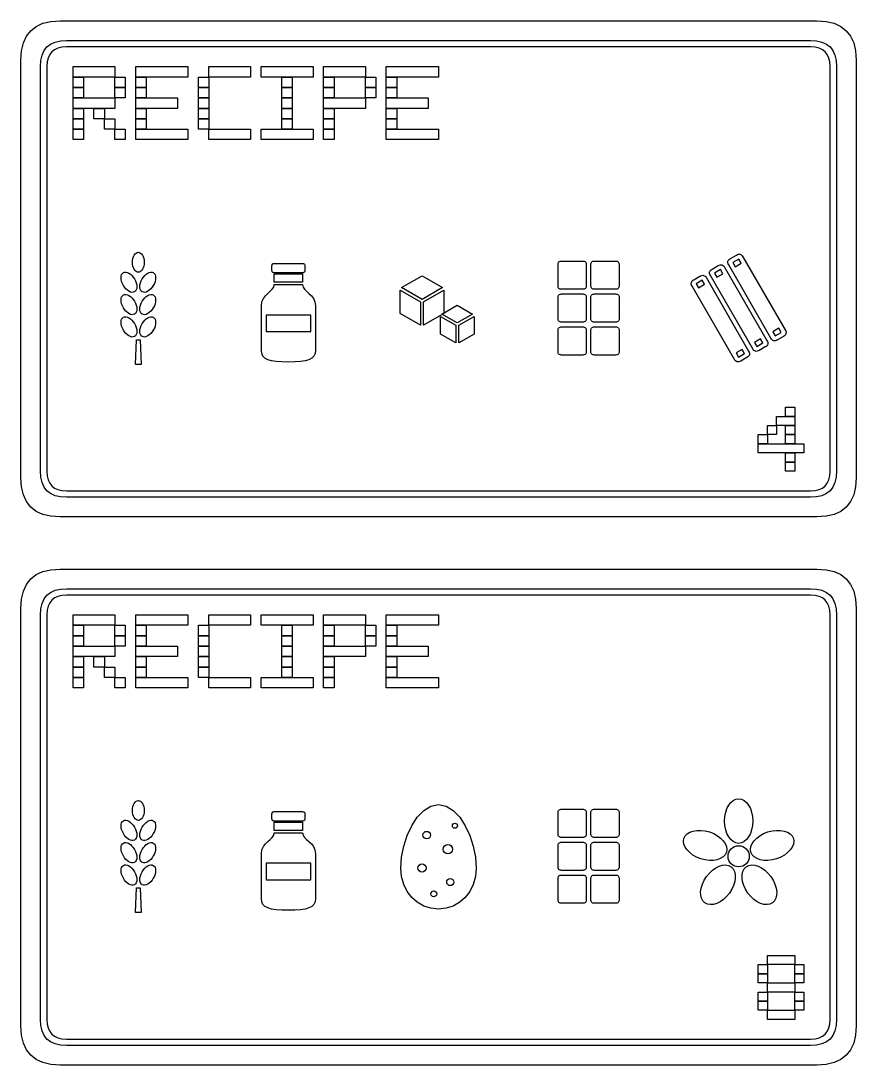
# Model space of a CAD drawing. Extents: x 4 to 296, y 4 to 595.
# Drawn here: x 208 to 272, y 231 to 311 of the extents above; entities that cross this region are included whole.
import ezdxf

# ---------------------------------------------------------------- set-up
doc = ezdxf.new("R2010")
doc.units = 0
doc.layers.add('CUT', color=1, linetype='CONTINUOUS')
doc.layers.add('RASTER', color=7, linetype='CONTINUOUS')

msp = doc.modelspace()

# ---------------------------------------------------------------- linework, layer by layer
at = {"layer": 'CUT'}
for points in [[(208, 308), (208.047, 308.703), (208.188, 309.313), (208.422, 309.828), (208.75, 310.25), (209.172, 310.578), (209.688, 310.813), (210.297, 310.953), (211, 311), (269, 311), (269.703, 310.953), (270.313, 310.813), (270.828, 310.578), (271.25, 310.25), (271.578, 309.828), (271.813, 309.313), (271.953, 308.703), (272, 308), (272, 276), (271.953, 275.297), (271.813, 274.688), (271.578, 274.172), (271.25, 273.75), (270.828, 273.422), (270.313, 273.188), (269.703, 273.047), (269, 273), (211, 273), (210.297, 273.047), (209.688, 273.188), (209.172, 273.422), (208.75, 273.75), (208.422, 274.172), (208.188, 274.688), (208.047, 275.297), (208, 276)], [(208, 266), (208.047, 266.703), (208.188, 267.313), (208.422, 267.828), (208.75, 268.25), (209.172, 268.578), (209.688, 268.813), (210.297, 268.953), (211, 269), (269, 269), (269.703, 268.953), (270.313, 268.813), (270.828, 268.578), (271.25, 268.25), (271.578, 267.828), (271.813, 267.313), (271.953, 266.703), (272, 266), (272, 234), (271.953, 233.297), (271.813, 232.688), (271.578, 232.172), (271.25, 231.75), (270.828, 231.422), (270.313, 231.188), (269.703, 231.047), (269, 231), (211, 231), (210.297, 231.047), (209.688, 231.188), (209.172, 231.422), (208.75, 231.75), (208.422, 232.172), (208.188, 232.688), (208.047, 233.297), (208, 234)]]:
    msp.add_lwpolyline(points, close=True, dxfattribs=at)
at = {"layer": 'RASTER'}
for points in [[(209.5, 307.5), (209.531, 307.969), (209.625, 308.375), (209.781, 308.719), (210, 309), (210.281, 309.219), (210.625, 309.375), (211.031, 309.469), (211.5, 309.5), (268.5, 309.5), (268.969, 309.469), (269.375, 309.375), (269.719, 309.219), (270, 309), (270.219, 308.719), (270.375, 308.375), (270.469, 307.969), (270.5, 307.5), (270.5, 276.5), (270.469, 276.031), (270.375, 275.625), (270.219, 275.281), (270, 275), (269.719, 274.781), (269.375, 274.625), (268.969, 274.531), (268.5, 274.5), (211.5, 274.5), (211.031, 274.531), (210.625, 274.625), (210.281, 274.781), (210, 275), (209.781, 275.281), (209.625, 275.625), (209.531, 276.031), (209.5, 276.5)], [(210, 307.5), (210, 276.5), (210.023, 276.148), (210.094, 275.844), (210.211, 275.586), (210.375, 275.375), (210.586, 275.211), (210.844, 275.094), (211.148, 275.023), (211.5, 275), (268.5, 275), (268.852, 275.023), (269.156, 275.094), (269.414, 275.211), (269.625, 275.375), (269.789, 275.586), (269.906, 275.844), (269.977, 276.148), (270, 276.5), (270, 307.5), (269.977, 307.852), (269.906, 308.156), (269.789, 308.414), (269.625, 308.625), (269.414, 308.789), (269.156, 308.906), (268.852, 308.977), (268.5, 309), (211.5, 309), (211.148, 308.977), (210.844, 308.906), (210.586, 308.789), (210.375, 308.625), (210.211, 308.414), (210.094, 308.156), (210.023, 307.852), (210, 307.5)], [(212, 307.5), (215.2, 307.5), (215.2, 306.7), (212, 306.7)], [(216.8, 307.5), (220.8, 307.5), (220.8, 306.7), (216.8, 306.7)], [(222.4, 307.5), (225.6, 307.5), (225.6, 306.7), (222.4, 306.7)], [(226.4, 307.5), (230.4, 307.5), (230.4, 306.7), (226.4, 306.7)], [(231.2, 307.5), (234.4, 307.5), (234.4, 306.7), (231.2, 306.7)], [(236, 307.5), (240, 307.5), (240, 306.7), (236, 306.7)], [(212, 306.7), (212.8, 306.7), (212.8, 305.9), (212, 305.9)], [(215.2, 306.7), (216, 306.7), (216, 305.9), (215.2, 305.9)], [(216.8, 306.7), (217.6, 306.7), (217.6, 305.9), (216.8, 305.9)], [(221.6, 306.7), (222.4, 306.7), (222.4, 305.9), (221.6, 305.9)], [(228, 306.7), (228.8, 306.7), (228.8, 305.9), (228, 305.9)], [(231.2, 306.7), (232, 306.7), (232, 305.9), (231.2, 305.9)], [(234.4, 306.7), (235.2, 306.7), (235.2, 305.9), (234.4, 305.9)], [(236, 306.7), (236.8, 306.7), (236.8, 305.9), (236, 305.9)], [(212, 305.9), (212.8, 305.9), (212.8, 305.1), (212, 305.1)], [(215.2, 305.9), (216, 305.9), (216, 305.1), (215.2, 305.1)], [(216.8, 305.9), (217.6, 305.9), (217.6, 305.1), (216.8, 305.1)], [(221.6, 305.9), (222.4, 305.9), (222.4, 305.1), (221.6, 305.1)], [(228, 305.9), (228.8, 305.9), (228.8, 305.1), (228, 305.1)], [(231.2, 305.9), (232, 305.9), (232, 305.1), (231.2, 305.1)], [(234.4, 305.9), (235.2, 305.9), (235.2, 305.1), (234.4, 305.1)], [(236, 305.9), (236.8, 305.9), (236.8, 305.1), (236, 305.1)], [(212, 305.1), (215.2, 305.1), (215.2, 304.3), (212, 304.3)], [(216.8, 305.1), (220, 305.1), (220, 304.3), (216.8, 304.3)], [(221.6, 305.1), (222.4, 305.1), (222.4, 304.3), (221.6, 304.3)], [(228, 305.1), (228.8, 305.1), (228.8, 304.3), (228, 304.3)], [(231.2, 305.1), (234.4, 305.1), (234.4, 304.3), (231.2, 304.3)], [(236, 305.1), (239.2, 305.1), (239.2, 304.3), (236, 304.3)], [(212, 304.3), (212.8, 304.3), (212.8, 303.5), (212, 303.5)], [(213.6, 304.3), (214.4, 304.3), (214.4, 303.5), (213.6, 303.5)], [(216.8, 304.3), (217.6, 304.3), (217.6, 303.5), (216.8, 303.5)], [(221.6, 304.3), (222.4, 304.3), (222.4, 303.5), (221.6, 303.5)], [(228, 304.3), (228.8, 304.3), (228.8, 303.5), (228, 303.5)], [(231.2, 304.3), (232, 304.3), (232, 303.5), (231.2, 303.5)], [(236, 304.3), (236.8, 304.3), (236.8, 303.5), (236, 303.5)], [(212, 303.5), (212.8, 303.5), (212.8, 302.7), (212, 302.7)], [(214.4, 303.5), (215.2, 303.5), (215.2, 302.7), (214.4, 302.7)], [(216.8, 303.5), (217.6, 303.5), (217.6, 302.7), (216.8, 302.7)], [(221.6, 303.5), (222.4, 303.5), (222.4, 302.7), (221.6, 302.7)], [(228, 303.5), (228.8, 303.5), (228.8, 302.7), (228, 302.7)], [(231.2, 303.5), (232, 303.5), (232, 302.7), (231.2, 302.7)], [(236, 303.5), (236.8, 303.5), (236.8, 302.7), (236, 302.7)], [(212, 302.7), (212.8, 302.7), (212.8, 301.9), (212, 301.9)], [(215.2, 302.7), (216, 302.7), (216, 301.9), (215.2, 301.9)], [(216.8, 302.7), (220.8, 302.7), (220.8, 301.9), (216.8, 301.9)], [(222.4, 302.7), (225.6, 302.7), (225.6, 301.9), (222.4, 301.9)], [(226.4, 302.7), (230.4, 302.7), (230.4, 301.9), (226.4, 301.9)], [(231.2, 302.7), (232, 302.7), (232, 301.9), (231.2, 301.9)], [(236, 302.7), (240, 302.7), (240, 301.9), (236, 301.9)], [(217.45, 292.51), (217.441, 292.356), (217.415, 292.212), (217.373, 292.082), (217.318, 291.969), (217.252, 291.876), (217.175, 291.805), (217.091, 291.761), (217, 291.745), (216.909, 291.761), (216.825, 291.805), (216.748, 291.876), (216.682, 291.969), (216.627, 292.082), (216.585, 292.212), (216.559, 292.356), (216.55, 292.51), (216.559, 292.664), (216.585, 292.808), (216.627, 292.938), (216.682, 293.051), (216.748, 293.144), (216.825, 293.215), (216.909, 293.259), (217, 293.275), (217.091, 293.259), (217.175, 293.215), (217.252, 293.144), (217.318, 293.051), (217.373, 292.938), (217.415, 292.808), (217.441, 292.664), (217.45, 292.51)], [(262.237, 292.301), (262.2, 292.377), (262.178, 292.449), (262.172, 292.516), (262.18, 292.58), (262.204, 292.639), (262.244, 292.694), (262.299, 292.746), (262.369, 292.793), (262.837, 293.063), (262.913, 293.1), (262.984, 293.122), (263.052, 293.129), (263.116, 293.12), (263.175, 293.096), (263.23, 293.056), (263.281, 293.001), (263.329, 292.931), (266.569, 287.319), (266.606, 287.243), (266.628, 287.171), (266.634, 287.104), (266.626, 287.04), (266.601, 286.981), (266.562, 286.926), (266.507, 286.874), (266.437, 286.827), (265.969, 286.557), (265.893, 286.52), (265.821, 286.498), (265.754, 286.491), (265.69, 286.5), (265.631, 286.524), (265.576, 286.564), (265.524, 286.619), (265.477, 286.689)], [(227.24, 292.24), (227.243, 292.282), (227.251, 292.319), (227.265, 292.35), (227.285, 292.375), (227.31, 292.395), (227.341, 292.409), (227.378, 292.417), (227.42, 292.42), (229.58, 292.42), (229.622, 292.417), (229.659, 292.409), (229.69, 292.395), (229.715, 292.375), (229.735, 292.35), (229.749, 292.319), (229.757, 292.282), (229.76, 292.24), (229.76, 291.88), (229.757, 291.838), (229.749, 291.801), (229.735, 291.77), (229.715, 291.745), (229.69, 291.725), (229.659, 291.711), (229.622, 291.703), (229.58, 291.7), (227.42, 291.7), (227.378, 291.703), (227.341, 291.711), (227.31, 291.725), (227.285, 291.745), (227.265, 291.77), (227.251, 291.801), (227.243, 291.838), (227.24, 291.88)], [(249.16, 292.33), (249.164, 292.393), (249.177, 292.448), (249.198, 292.495), (249.228, 292.533), (249.265, 292.562), (249.312, 292.583), (249.367, 292.596), (249.43, 292.6), (251.05, 292.6), (251.113, 292.596), (251.168, 292.583), (251.215, 292.562), (251.253, 292.533), (251.282, 292.495), (251.303, 292.448), (251.316, 292.393), (251.32, 292.33), (251.32, 290.71), (251.316, 290.647), (251.303, 290.592), (251.282, 290.545), (251.252, 290.507), (251.215, 290.478), (251.168, 290.457), (251.113, 290.444), (251.05, 290.44), (249.43, 290.44), (249.367, 290.444), (249.312, 290.457), (249.265, 290.478), (249.228, 290.508), (249.198, 290.545), (249.177, 290.592), (249.164, 290.647), (249.16, 290.71)], [(251.68, 292.33), (251.684, 292.393), (251.697, 292.448), (251.718, 292.495), (251.748, 292.533), (251.785, 292.562), (251.832, 292.583), (251.887, 292.596), (251.95, 292.6), (253.57, 292.6), (253.633, 292.596), (253.688, 292.583), (253.735, 292.562), (253.772, 292.533), (253.802, 292.495), (253.823, 292.448), (253.836, 292.393), (253.84, 292.33), (253.84, 290.71), (253.836, 290.647), (253.823, 290.592), (253.802, 290.545), (253.773, 290.507), (253.735, 290.478), (253.688, 290.457), (253.633, 290.444), (253.57, 290.44), (251.95, 290.44), (251.887, 290.444), (251.832, 290.457), (251.785, 290.478), (251.748, 290.508), (251.718, 290.545), (251.697, 290.592), (251.684, 290.647), (251.68, 290.71)], [(260.834, 291.491), (260.797, 291.567), (260.775, 291.639), (260.769, 291.706), (260.777, 291.77), (260.802, 291.829), (260.841, 291.884), (260.896, 291.936), (260.966, 291.983), (261.434, 292.253), (261.51, 292.29), (261.581, 292.312), (261.649, 292.319), (261.713, 292.31), (261.772, 292.286), (261.827, 292.246), (261.879, 292.191), (261.926, 292.121), (265.166, 286.509), (265.203, 286.433), (265.225, 286.361), (265.231, 286.294), (265.223, 286.23), (265.198, 286.171), (265.159, 286.116), (265.104, 286.064), (265.034, 286.017), (264.566, 285.747), (264.49, 285.71), (264.419, 285.688), (264.351, 285.681), (264.287, 285.69), (264.228, 285.714), (264.173, 285.754), (264.121, 285.809), (264.074, 285.879)], [(262.549, 292.481), (262.729, 292.169), (263.197, 292.439), (263.017, 292.751), (262.549, 292.481)], [(216.709, 291.228), (216.786, 291.073), (216.841, 290.92), (216.874, 290.771), (216.885, 290.631), (216.874, 290.504), (216.841, 290.394), (216.785, 290.304), (216.708, 290.24), (216.612, 290.205), (216.507, 290.201), (216.395, 290.228), (216.279, 290.281), (216.164, 290.361), (216.051, 290.464), (215.946, 290.588), (215.851, 290.733), (215.774, 290.887), (215.719, 291.04), (215.686, 291.189), (215.675, 291.329), (215.686, 291.456), (215.719, 291.566), (215.775, 291.656), (215.853, 291.72), (215.948, 291.755), (216.053, 291.759), (216.165, 291.732), (216.281, 291.679), (216.396, 291.599), (216.509, 291.496), (216.614, 291.372), (216.709, 291.228)], [(218.149, 290.733), (218.054, 290.588), (217.949, 290.464), (217.836, 290.361), (217.721, 290.281), (217.605, 290.228), (217.493, 290.201), (217.388, 290.205), (217.293, 290.24), (217.215, 290.304), (217.159, 290.394), (217.126, 290.504), (217.115, 290.631), (217.126, 290.771), (217.159, 290.92), (217.214, 291.073), (217.291, 291.228), (217.386, 291.372), (217.491, 291.496), (217.604, 291.599), (217.719, 291.679), (217.835, 291.732), (217.947, 291.759), (218.052, 291.755), (218.148, 291.72), (218.225, 291.656), (218.281, 291.566), (218.314, 291.456), (218.325, 291.329), (218.314, 291.189), (218.281, 291.04), (218.226, 290.887), (218.149, 290.733)], [(227.42, 291.61), (229.58, 291.61), (229.58, 290.98), (227.42, 290.98)], [(238.74, 291.466), (240.306, 290.566), (238.74, 289.666), (237.174, 290.566)], [(259.431, 290.681), (259.394, 290.757), (259.372, 290.829), (259.366, 290.896), (259.374, 290.96), (259.399, 291.019), (259.438, 291.074), (259.493, 291.126), (259.563, 291.173), (260.031, 291.443), (260.107, 291.48), (260.179, 291.502), (260.246, 291.509), (260.31, 291.5), (260.369, 291.476), (260.424, 291.436), (260.476, 291.381), (260.523, 291.311), (263.763, 285.699), (263.8, 285.623), (263.822, 285.551), (263.828, 285.484), (263.82, 285.42), (263.796, 285.361), (263.756, 285.306), (263.701, 285.254), (263.631, 285.207), (263.163, 284.937), (263.087, 284.9), (263.016, 284.878), (262.948, 284.871), (262.884, 284.88), (262.825, 284.904), (262.77, 284.944), (262.719, 284.999), (262.671, 285.069)], [(261.146, 291.671), (261.326, 291.359), (261.794, 291.629), (261.614, 291.941), (261.146, 291.671)], [(227.42, 290.8), (229.58, 290.8), (229.623, 290.612), (229.735, 290.446), (229.893, 290.287), (230.075, 290.125), (230.257, 289.946), (230.415, 289.737), (230.527, 289.486), (230.57, 289.18), (230.57, 285.76), (230.54, 285.515), (230.449, 285.316), (230.295, 285.159), (230.075, 285.04), (229.788, 284.955), (229.431, 284.899), (229.002, 284.869), (228.5, 284.86), (227.998, 284.869), (227.569, 284.899), (227.212, 284.955), (226.925, 285.04), (226.705, 285.159), (226.551, 285.316), (226.46, 285.515), (226.43, 285.76), (226.43, 289.18), (226.473, 289.486), (226.585, 289.737), (226.743, 289.946), (226.925, 290.125), (227.107, 290.287), (227.265, 290.446), (227.377, 290.612), (227.42, 290.8)], [(259.743, 290.861), (259.923, 290.549), (260.391, 290.819), (260.211, 291.131), (259.743, 290.861)], [(216.709, 289.518), (216.786, 289.363), (216.841, 289.21), (216.874, 289.061), (216.885, 288.921), (216.874, 288.794), (216.841, 288.684), (216.785, 288.594), (216.708, 288.53), (216.612, 288.495), (216.507, 288.491), (216.395, 288.518), (216.279, 288.571), (216.164, 288.651), (216.051, 288.754), (215.946, 288.878), (215.851, 289.023), (215.774, 289.177), (215.719, 289.33), (215.686, 289.479), (215.675, 289.619), (215.686, 289.746), (215.719, 289.856), (215.775, 289.946), (215.853, 290.01), (215.948, 290.045), (216.053, 290.049), (216.165, 290.022), (216.281, 289.969), (216.396, 289.889), (216.509, 289.786), (216.614, 289.662), (216.709, 289.518)], [(218.149, 289.023), (218.054, 288.878), (217.949, 288.754), (217.836, 288.651), (217.721, 288.571), (217.605, 288.518), (217.493, 288.491), (217.388, 288.495), (217.293, 288.53), (217.215, 288.594), (217.159, 288.684), (217.126, 288.794), (217.115, 288.921), (217.126, 289.061), (217.159, 289.21), (217.214, 289.363), (217.291, 289.518), (217.386, 289.662), (217.491, 289.786), (217.604, 289.889), (217.719, 289.969), (217.835, 290.022), (217.947, 290.049), (218.052, 290.045), (218.148, 290.01), (218.225, 289.946), (218.281, 289.856), (218.314, 289.746), (218.325, 289.619), (218.314, 289.479), (218.281, 289.33), (218.226, 289.177), (218.149, 289.023)], [(237.064, 290.377), (238.63, 289.477), (238.63, 287.677), (237.064, 288.577)], [(238.85, 289.477), (240.416, 290.377), (240.416, 288.577), (238.85, 287.677)], [(249.16, 289.81), (249.164, 289.873), (249.177, 289.928), (249.198, 289.975), (249.228, 290.013), (249.265, 290.042), (249.312, 290.063), (249.367, 290.076), (249.43, 290.08), (251.05, 290.08), (251.113, 290.076), (251.168, 290.063), (251.215, 290.042), (251.253, 290.013), (251.282, 289.975), (251.303, 289.928), (251.316, 289.873), (251.32, 289.81), (251.32, 288.19), (251.316, 288.127), (251.303, 288.072), (251.282, 288.025), (251.252, 287.988), (251.215, 287.958), (251.168, 287.937), (251.113, 287.924), (251.05, 287.92), (249.43, 287.92), (249.367, 287.924), (249.312, 287.937), (249.265, 287.958), (249.228, 287.987), (249.198, 288.025), (249.177, 288.072), (249.164, 288.127), (249.16, 288.19)], [(251.68, 289.81), (251.684, 289.873), (251.697, 289.928), (251.718, 289.975), (251.748, 290.013), (251.785, 290.042), (251.832, 290.063), (251.887, 290.076), (251.95, 290.08), (253.57, 290.08), (253.633, 290.076), (253.688, 290.063), (253.735, 290.042), (253.772, 290.013), (253.802, 289.975), (253.823, 289.928), (253.836, 289.873), (253.84, 289.81), (253.84, 288.19), (253.836, 288.127), (253.823, 288.072), (253.802, 288.025), (253.773, 287.988), (253.735, 287.958), (253.688, 287.937), (253.633, 287.924), (253.57, 287.92), (251.95, 287.92), (251.887, 287.924), (251.832, 287.937), (251.785, 287.958), (251.748, 287.987), (251.718, 288.025), (251.697, 288.072), (251.684, 288.127), (251.68, 288.19)], [(241.44, 289.216), (242.615, 288.541), (241.44, 287.866), (240.266, 288.541)], [(216.709, 287.808), (216.786, 287.653), (216.841, 287.5), (216.874, 287.351), (216.885, 287.211), (216.874, 287.084), (216.841, 286.974), (216.785, 286.884), (216.708, 286.82), (216.612, 286.785), (216.507, 286.781), (216.395, 286.808), (216.279, 286.861), (216.164, 286.941), (216.051, 287.044), (215.946, 287.168), (215.851, 287.313), (215.774, 287.467), (215.719, 287.62), (215.686, 287.769), (215.675, 287.909), (215.686, 288.036), (215.719, 288.146), (215.775, 288.236), (215.853, 288.3), (215.948, 288.335), (216.053, 288.339), (216.165, 288.312), (216.281, 288.259), (216.396, 288.179), (216.509, 288.076), (216.614, 287.952), (216.709, 287.808)], [(218.149, 287.313), (218.054, 287.168), (217.949, 287.044), (217.836, 286.941), (217.721, 286.861), (217.605, 286.808), (217.493, 286.781), (217.388, 286.785), (217.293, 286.82), (217.215, 286.884), (217.159, 286.974), (217.126, 287.084), (217.115, 287.211), (217.126, 287.351), (217.159, 287.5), (217.214, 287.653), (217.291, 287.808), (217.386, 287.952), (217.491, 288.076), (217.604, 288.179), (217.719, 288.259), (217.835, 288.312), (217.947, 288.339), (218.052, 288.335), (218.148, 288.3), (218.225, 288.236), (218.281, 288.146), (218.314, 288.036), (218.325, 287.909), (218.314, 287.769), (218.281, 287.62), (218.226, 287.467), (218.149, 287.313)], [(226.79, 288.46), (226.79, 287.2), (230.21, 287.2), (230.21, 288.46), (226.79, 288.46)], [(240.156, 288.352), (241.33, 287.677), (241.33, 286.327), (240.156, 287.002)], [(241.55, 287.677), (242.724, 288.352), (242.724, 287.002), (241.55, 286.327)], [(249.16, 287.29), (249.164, 287.353), (249.177, 287.408), (249.198, 287.455), (249.228, 287.493), (249.265, 287.522), (249.312, 287.543), (249.367, 287.556), (249.43, 287.56), (251.05, 287.56), (251.113, 287.556), (251.168, 287.543), (251.215, 287.522), (251.253, 287.493), (251.282, 287.455), (251.303, 287.408), (251.316, 287.353), (251.32, 287.29), (251.32, 285.67), (251.316, 285.607), (251.303, 285.552), (251.282, 285.505), (251.252, 285.468), (251.215, 285.438), (251.168, 285.417), (251.113, 285.404), (251.05, 285.4), (249.43, 285.4), (249.367, 285.404), (249.312, 285.417), (249.265, 285.438), (249.228, 285.468), (249.198, 285.505), (249.177, 285.552), (249.164, 285.607), (249.16, 285.67)], [(251.68, 287.29), (251.684, 287.353), (251.697, 287.408), (251.718, 287.455), (251.748, 287.493), (251.785, 287.522), (251.832, 287.543), (251.887, 287.556), (251.95, 287.56), (253.57, 287.56), (253.633, 287.556), (253.688, 287.543), (253.735, 287.522), (253.772, 287.493), (253.802, 287.455), (253.823, 287.408), (253.836, 287.353), (253.84, 287.29), (253.84, 285.67), (253.836, 285.607), (253.823, 285.552), (253.802, 285.505), (253.773, 285.468), (253.735, 285.438), (253.688, 285.417), (253.633, 285.404), (253.57, 285.4), (251.95, 285.4), (251.887, 285.404), (251.832, 285.417), (251.785, 285.438), (251.748, 285.468), (251.718, 285.505), (251.697, 285.552), (251.684, 285.607), (251.68, 285.67)], [(265.609, 287.181), (265.789, 286.869), (266.257, 287.139), (266.077, 287.451), (265.609, 287.181)], [(216.865, 286.57), (217.135, 286.57), (217.225, 284.68), (216.775, 284.68)], [(264.206, 286.371), (264.386, 286.059), (264.854, 286.329), (264.674, 286.641), (264.206, 286.371)], [(262.803, 285.561), (262.983, 285.249), (263.451, 285.519), (263.271, 285.831), (262.803, 285.561)], [(266.6, 281.4), (267.3, 281.4), (267.3, 280.7), (266.6, 280.7)], [(265.2, 280), (265.9, 280), (265.9, 279.3), (265.2, 279.3)], [(265.9, 280.7), (267.3, 280.7), (267.3, 280), (265.9, 280)], [(266.6, 280), (267.3, 280), (267.3, 279.3), (266.6, 279.3)], [(264.5, 279.3), (265.2, 279.3), (265.2, 278.6), (264.5, 278.6)], [(266.6, 279.3), (267.3, 279.3), (267.3, 278.6), (266.6, 278.6)], [(264.5, 278.6), (268, 278.6), (268, 277.9), (264.5, 277.9)], [(266.6, 277.9), (267.3, 277.9), (267.3, 277.2), (266.6, 277.2)], [(266.6, 277.2), (267.3, 277.2), (267.3, 276.5), (266.6, 276.5)], [(209.5, 265.5), (209.531, 265.969), (209.625, 266.375), (209.781, 266.719), (210, 267), (210.281, 267.219), (210.625, 267.375), (211.031, 267.469), (211.5, 267.5), (268.5, 267.5), (268.969, 267.469), (269.375, 267.375), (269.719, 267.219), (270, 267), (270.219, 266.719), (270.375, 266.375), (270.469, 265.969), (270.5, 265.5), (270.5, 234.5), (270.469, 234.031), (270.375, 233.625), (270.219, 233.281), (270, 233), (269.719, 232.781), (269.375, 232.625), (268.969, 232.531), (268.5, 232.5), (211.5, 232.5), (211.031, 232.531), (210.625, 232.625), (210.281, 232.781), (210, 233), (209.781, 233.281), (209.625, 233.625), (209.531, 234.031), (209.5, 234.5)], [(210, 265.5), (210, 234.5), (210.023, 234.148), (210.094, 233.844), (210.211, 233.586), (210.375, 233.375), (210.586, 233.211), (210.844, 233.094), (211.148, 233.023), (211.5, 233), (268.5, 233), (268.852, 233.023), (269.156, 233.094), (269.414, 233.211), (269.625, 233.375), (269.789, 233.586), (269.906, 233.844), (269.977, 234.148), (270, 234.5), (270, 265.5), (269.977, 265.852), (269.906, 266.156), (269.789, 266.414), (269.625, 266.625), (269.414, 266.789), (269.156, 266.906), (268.852, 266.977), (268.5, 267), (211.5, 267), (211.148, 266.977), (210.844, 266.906), (210.586, 266.789), (210.375, 266.625), (210.211, 266.414), (210.094, 266.156), (210.023, 265.852), (210, 265.5)], [(212, 265.5), (215.2, 265.5), (215.2, 264.7), (212, 264.7)], [(216.8, 265.5), (220.8, 265.5), (220.8, 264.7), (216.8, 264.7)], [(222.4, 265.5), (225.6, 265.5), (225.6, 264.7), (222.4, 264.7)], [(226.4, 265.5), (230.4, 265.5), (230.4, 264.7), (226.4, 264.7)], [(231.2, 265.5), (234.4, 265.5), (234.4, 264.7), (231.2, 264.7)], [(236, 265.5), (240, 265.5), (240, 264.7), (236, 264.7)], [(212, 264.7), (212.8, 264.7), (212.8, 263.9), (212, 263.9)], [(215.2, 264.7), (216, 264.7), (216, 263.9), (215.2, 263.9)], [(216.8, 264.7), (217.6, 264.7), (217.6, 263.9), (216.8, 263.9)], [(221.6, 264.7), (222.4, 264.7), (222.4, 263.9), (221.6, 263.9)], [(228, 264.7), (228.8, 264.7), (228.8, 263.9), (228, 263.9)], [(231.2, 264.7), (232, 264.7), (232, 263.9), (231.2, 263.9)], [(234.4, 264.7), (235.2, 264.7), (235.2, 263.9), (234.4, 263.9)], [(236, 264.7), (236.8, 264.7), (236.8, 263.9), (236, 263.9)], [(212, 263.9), (212.8, 263.9), (212.8, 263.1), (212, 263.1)], [(215.2, 263.9), (216, 263.9), (216, 263.1), (215.2, 263.1)], [(216.8, 263.9), (217.6, 263.9), (217.6, 263.1), (216.8, 263.1)], [(221.6, 263.9), (222.4, 263.9), (222.4, 263.1), (221.6, 263.1)], [(228, 263.9), (228.8, 263.9), (228.8, 263.1), (228, 263.1)], [(231.2, 263.9), (232, 263.9), (232, 263.1), (231.2, 263.1)], [(234.4, 263.9), (235.2, 263.9), (235.2, 263.1), (234.4, 263.1)], [(236, 263.9), (236.8, 263.9), (236.8, 263.1), (236, 263.1)], [(212, 263.1), (215.2, 263.1), (215.2, 262.3), (212, 262.3)], [(216.8, 263.1), (220, 263.1), (220, 262.3), (216.8, 262.3)], [(221.6, 263.1), (222.4, 263.1), (222.4, 262.3), (221.6, 262.3)], [(228, 263.1), (228.8, 263.1), (228.8, 262.3), (228, 262.3)], [(231.2, 263.1), (234.4, 263.1), (234.4, 262.3), (231.2, 262.3)], [(236, 263.1), (239.2, 263.1), (239.2, 262.3), (236, 262.3)], [(212, 262.3), (212.8, 262.3), (212.8, 261.5), (212, 261.5)], [(213.6, 262.3), (214.4, 262.3), (214.4, 261.5), (213.6, 261.5)], [(216.8, 262.3), (217.6, 262.3), (217.6, 261.5), (216.8, 261.5)], [(221.6, 262.3), (222.4, 262.3), (222.4, 261.5), (221.6, 261.5)], [(228, 262.3), (228.8, 262.3), (228.8, 261.5), (228, 261.5)], [(231.2, 262.3), (232, 262.3), (232, 261.5), (231.2, 261.5)], [(236, 262.3), (236.8, 262.3), (236.8, 261.5), (236, 261.5)], [(212, 261.5), (212.8, 261.5), (212.8, 260.7), (212, 260.7)], [(214.4, 261.5), (215.2, 261.5), (215.2, 260.7), (214.4, 260.7)], [(216.8, 261.5), (217.6, 261.5), (217.6, 260.7), (216.8, 260.7)], [(221.6, 261.5), (222.4, 261.5), (222.4, 260.7), (221.6, 260.7)], [(228, 261.5), (228.8, 261.5), (228.8, 260.7), (228, 260.7)], [(231.2, 261.5), (232, 261.5), (232, 260.7), (231.2, 260.7)], [(236, 261.5), (236.8, 261.5), (236.8, 260.7), (236, 260.7)], [(212, 260.7), (212.8, 260.7), (212.8, 259.9), (212, 259.9)], [(215.2, 260.7), (216, 260.7), (216, 259.9), (215.2, 259.9)], [(216.8, 260.7), (220.8, 260.7), (220.8, 259.9), (216.8, 259.9)], [(222.4, 260.7), (225.6, 260.7), (225.6, 259.9), (222.4, 259.9)], [(226.4, 260.7), (230.4, 260.7), (230.4, 259.9), (226.4, 259.9)], [(231.2, 260.7), (232, 260.7), (232, 259.9), (231.2, 259.9)], [(236, 260.7), (240, 260.7), (240, 259.9), (236, 259.9)], [(217.45, 250.51), (217.441, 250.356), (217.415, 250.212), (217.373, 250.082), (217.318, 249.969), (217.252, 249.876), (217.175, 249.805), (217.091, 249.761), (217, 249.745), (216.909, 249.761), (216.825, 249.805), (216.748, 249.876), (216.682, 249.969), (216.627, 250.082), (216.585, 250.212), (216.559, 250.356), (216.55, 250.51), (216.559, 250.664), (216.585, 250.808), (216.627, 250.938), (216.682, 251.051), (216.748, 251.144), (216.825, 251.215), (216.909, 251.259), (217, 251.275), (217.091, 251.259), (217.175, 251.215), (217.252, 251.144), (217.318, 251.051), (217.373, 250.938), (217.415, 250.808), (217.441, 250.664), (217.45, 250.51)], [(264.08, 249.7), (264.058, 249.355), (263.995, 249.034), (263.896, 248.744), (263.764, 248.491), (263.604, 248.282), (263.42, 248.124), (263.218, 248.025), (263, 247.99), (262.782, 248.025), (262.58, 248.124), (262.396, 248.282), (262.236, 248.491), (262.104, 248.744), (262.005, 249.034), (261.942, 249.355), (261.92, 249.7), (261.942, 250.045), (262.005, 250.366), (262.104, 250.656), (262.236, 250.909), (262.396, 251.118), (262.58, 251.276), (262.782, 251.375), (263, 251.41), (263.218, 251.375), (263.42, 251.276), (263.604, 251.118), (263.764, 250.909), (263.896, 250.656), (263.995, 250.366), (264.058, 250.045), (264.08, 249.7)], [(227.24, 250.24), (227.243, 250.282), (227.251, 250.319), (227.265, 250.35), (227.285, 250.375), (227.31, 250.395), (227.341, 250.409), (227.378, 250.417), (227.42, 250.42), (229.58, 250.42), (229.622, 250.417), (229.659, 250.409), (229.69, 250.395), (229.715, 250.375), (229.735, 250.35), (229.749, 250.319), (229.757, 250.282), (229.76, 250.24), (229.76, 249.88), (229.757, 249.838), (229.749, 249.801), (229.735, 249.77), (229.715, 249.745), (229.69, 249.725), (229.659, 249.711), (229.622, 249.703), (229.58, 249.7), (227.42, 249.7), (227.378, 249.703), (227.341, 249.711), (227.31, 249.725), (227.285, 249.745), (227.265, 249.77), (227.251, 249.801), (227.243, 249.838), (227.24, 249.88)], [(240, 250.96), (240.589, 250.84), (241.133, 250.504), (241.623, 249.992), (242.048, 249.34), (242.396, 248.587), (242.658, 247.771), (242.823, 246.929), (242.88, 246.1), (242.823, 245.448), (242.658, 244.848), (242.396, 244.312), (242.048, 243.85), (241.623, 243.472), (241.133, 243.189), (240.589, 243.012), (240, 242.95), (239.411, 243.012), (238.867, 243.189), (238.377, 243.472), (237.953, 243.85), (237.604, 244.312), (237.342, 244.848), (237.177, 245.448), (237.12, 246.1), (237.177, 246.929), (237.342, 247.771), (237.604, 248.587), (237.953, 249.34), (238.377, 249.992), (238.867, 250.504), (239.411, 250.84), (240, 250.96)], [(249.16, 250.33), (249.164, 250.393), (249.177, 250.448), (249.198, 250.495), (249.228, 250.532), (249.265, 250.562), (249.312, 250.583), (249.367, 250.596), (249.43, 250.6), (251.05, 250.6), (251.113, 250.596), (251.168, 250.583), (251.215, 250.562), (251.253, 250.533), (251.282, 250.495), (251.303, 250.448), (251.316, 250.393), (251.32, 250.33), (251.32, 248.71), (251.316, 248.647), (251.303, 248.592), (251.282, 248.545), (251.252, 248.507), (251.215, 248.478), (251.168, 248.457), (251.113, 248.444), (251.05, 248.44), (249.43, 248.44), (249.367, 248.444), (249.312, 248.457), (249.265, 248.478), (249.228, 248.508), (249.198, 248.545), (249.177, 248.592), (249.164, 248.647), (249.16, 248.71)], [(251.68, 250.33), (251.684, 250.393), (251.697, 250.448), (251.718, 250.495), (251.748, 250.532), (251.785, 250.562), (251.832, 250.583), (251.887, 250.596), (251.95, 250.6), (253.57, 250.6), (253.633, 250.596), (253.688, 250.583), (253.735, 250.562), (253.772, 250.533), (253.802, 250.495), (253.823, 250.448), (253.836, 250.393), (253.84, 250.33), (253.84, 248.71), (253.836, 248.647), (253.823, 248.592), (253.802, 248.545), (253.773, 248.507), (253.735, 248.478), (253.688, 248.457), (253.633, 248.444), (253.57, 248.44), (251.95, 248.44), (251.887, 248.444), (251.832, 248.457), (251.785, 248.478), (251.748, 248.508), (251.718, 248.545), (251.697, 248.592), (251.684, 248.647), (251.68, 248.71)], [(216.709, 249.227), (216.786, 249.073), (216.841, 248.92), (216.874, 248.771), (216.885, 248.631), (216.874, 248.504), (216.841, 248.394), (216.785, 248.304), (216.708, 248.24), (216.612, 248.205), (216.507, 248.201), (216.395, 248.228), (216.279, 248.281), (216.164, 248.361), (216.051, 248.464), (215.946, 248.588), (215.851, 248.733), (215.774, 248.887), (215.719, 249.04), (215.686, 249.189), (215.675, 249.329), (215.686, 249.456), (215.719, 249.566), (215.775, 249.656), (215.853, 249.72), (215.948, 249.755), (216.053, 249.759), (216.165, 249.732), (216.281, 249.679), (216.396, 249.599), (216.509, 249.496), (216.614, 249.372), (216.709, 249.227)], [(218.149, 248.733), (218.054, 248.588), (217.949, 248.464), (217.836, 248.361), (217.721, 248.281), (217.605, 248.228), (217.493, 248.201), (217.388, 248.205), (217.293, 248.24), (217.215, 248.304), (217.159, 248.394), (217.126, 248.504), (217.115, 248.631), (217.126, 248.771), (217.159, 248.92), (217.214, 249.073), (217.291, 249.227), (217.386, 249.372), (217.491, 249.496), (217.604, 249.599), (217.719, 249.679), (217.835, 249.732), (217.947, 249.759), (218.052, 249.755), (218.148, 249.72), (218.225, 249.656), (218.281, 249.566), (218.314, 249.456), (218.325, 249.329), (218.314, 249.189), (218.281, 249.04), (218.226, 248.887), (218.149, 248.733)], [(227.42, 249.61), (229.58, 249.61), (229.58, 248.98), (227.42, 248.98)], [(227.42, 248.8), (229.58, 248.8), (229.623, 248.612), (229.735, 248.446), (229.893, 248.287), (230.075, 248.125), (230.257, 247.946), (230.415, 247.737), (230.527, 247.486), (230.57, 247.18), (230.57, 243.76), (230.54, 243.515), (230.449, 243.316), (230.295, 243.159), (230.075, 243.04), (229.788, 242.955), (229.431, 242.899), (229.002, 242.869), (228.5, 242.86), (227.998, 242.869), (227.569, 242.899), (227.212, 242.955), (226.925, 243.04), (226.705, 243.159), (226.551, 243.316), (226.46, 243.515), (226.43, 243.76), (226.43, 247.18), (226.473, 247.486), (226.585, 247.737), (226.743, 247.946), (226.925, 248.125), (227.107, 248.287), (227.265, 248.446), (227.377, 248.612), (227.42, 248.8)], [(260.766, 248.861), (261.087, 248.734), (261.373, 248.575), (261.618, 248.391), (261.818, 248.187), (261.967, 247.97), (262.061, 247.747), (262.093, 247.524), (262.058, 247.306), (261.958, 247.11), (261.801, 246.948), (261.594, 246.822), (261.346, 246.734), (261.065, 246.687), (260.758, 246.682), (260.433, 246.722), (260.098, 246.807), (259.777, 246.935), (259.492, 247.094), (259.246, 247.278), (259.046, 247.482), (258.897, 247.698), (258.804, 247.921), (258.772, 248.145), (258.806, 248.363), (258.906, 248.559), (259.064, 248.721), (259.27, 248.847), (259.518, 248.934), (259.8, 248.982), (260.107, 248.986), (260.431, 248.947), (260.766, 248.861)], [(265.902, 246.807), (265.567, 246.722), (265.242, 246.682), (264.935, 246.687), (264.654, 246.734), (264.406, 246.822), (264.199, 246.948), (264.042, 247.11), (263.942, 247.306), (263.907, 247.524), (263.939, 247.747), (264.033, 247.97), (264.182, 248.187), (264.382, 248.391), (264.627, 248.575), (264.913, 248.734), (265.234, 248.861), (265.569, 248.947), (265.893, 248.986), (266.2, 248.982), (266.482, 248.934), (266.73, 248.847), (266.936, 248.721), (267.094, 248.559), (267.194, 248.363), (267.228, 248.145), (267.196, 247.921), (267.103, 247.698), (266.954, 247.482), (266.754, 247.278), (266.508, 247.094), (266.223, 246.935), (265.902, 246.807)], [(216.709, 247.517), (216.786, 247.363), (216.841, 247.21), (216.874, 247.061), (216.885, 246.921), (216.874, 246.794), (216.841, 246.684), (216.785, 246.594), (216.708, 246.53), (216.612, 246.495), (216.507, 246.491), (216.395, 246.518), (216.279, 246.571), (216.164, 246.651), (216.051, 246.754), (215.946, 246.878), (215.851, 247.023), (215.774, 247.177), (215.719, 247.33), (215.686, 247.479), (215.675, 247.619), (215.686, 247.746), (215.719, 247.856), (215.775, 247.946), (215.853, 248.01), (215.948, 248.045), (216.053, 248.049), (216.165, 248.022), (216.281, 247.969), (216.396, 247.889), (216.509, 247.786), (216.614, 247.662), (216.709, 247.517)], [(218.149, 247.023), (218.054, 246.878), (217.949, 246.754), (217.836, 246.651), (217.721, 246.571), (217.605, 246.518), (217.493, 246.491), (217.388, 246.495), (217.293, 246.53), (217.215, 246.594), (217.159, 246.684), (217.126, 246.794), (217.115, 246.921), (217.126, 247.061), (217.159, 247.21), (217.214, 247.363), (217.291, 247.517), (217.386, 247.662), (217.491, 247.786), (217.604, 247.889), (217.719, 247.969), (217.835, 248.022), (217.947, 248.049), (218.052, 248.045), (218.148, 248.01), (218.225, 247.946), (218.281, 247.856), (218.314, 247.746), (218.325, 247.619), (218.314, 247.479), (218.281, 247.33), (218.226, 247.177), (218.149, 247.023)], [(249.16, 247.81), (249.164, 247.873), (249.177, 247.928), (249.198, 247.975), (249.228, 248.013), (249.265, 248.042), (249.312, 248.063), (249.367, 248.076), (249.43, 248.08), (251.05, 248.08), (251.113, 248.076), (251.168, 248.063), (251.215, 248.042), (251.253, 248.013), (251.282, 247.975), (251.303, 247.928), (251.316, 247.873), (251.32, 247.81), (251.32, 246.19), (251.316, 246.127), (251.303, 246.072), (251.282, 246.025), (251.252, 245.988), (251.215, 245.958), (251.168, 245.937), (251.113, 245.924), (251.05, 245.92), (249.43, 245.92), (249.367, 245.924), (249.312, 245.937), (249.265, 245.958), (249.228, 245.987), (249.198, 246.025), (249.177, 246.072), (249.164, 246.127), (249.16, 246.19)], [(251.68, 247.81), (251.684, 247.873), (251.697, 247.928), (251.718, 247.975), (251.748, 248.013), (251.785, 248.042), (251.832, 248.063), (251.887, 248.076), (251.95, 248.08), (253.57, 248.08), (253.633, 248.076), (253.688, 248.063), (253.735, 248.042), (253.772, 248.013), (253.802, 247.975), (253.823, 247.928), (253.836, 247.873), (253.84, 247.81), (253.84, 246.19), (253.836, 246.127), (253.823, 246.072), (253.802, 246.025), (253.773, 245.988), (253.735, 245.958), (253.688, 245.937), (253.633, 245.924), (253.57, 245.92), (251.95, 245.92), (251.887, 245.924), (251.832, 245.937), (251.785, 245.958), (251.748, 245.987), (251.718, 246.025), (251.697, 246.072), (251.684, 246.127), (251.68, 246.19)], [(226.79, 246.46), (226.79, 245.2), (230.21, 245.2), (230.21, 246.46), (226.79, 246.46)], [(216.709, 245.808), (216.786, 245.653), (216.841, 245.5), (216.874, 245.351), (216.885, 245.211), (216.874, 245.084), (216.841, 244.974), (216.785, 244.884), (216.708, 244.82), (216.612, 244.785), (216.507, 244.781), (216.395, 244.808), (216.279, 244.861), (216.164, 244.941), (216.051, 245.044), (215.946, 245.168), (215.851, 245.313), (215.774, 245.467), (215.719, 245.62), (215.686, 245.769), (215.675, 245.909), (215.686, 246.036), (215.719, 246.146), (215.775, 246.236), (215.853, 246.3), (215.948, 246.335), (216.053, 246.339), (216.165, 246.312), (216.281, 246.259), (216.396, 246.179), (216.509, 246.076), (216.614, 245.952), (216.709, 245.808)], [(218.149, 245.313), (218.054, 245.168), (217.949, 245.044), (217.836, 244.941), (217.721, 244.861), (217.605, 244.808), (217.493, 244.781), (217.388, 244.785), (217.293, 244.82), (217.215, 244.884), (217.159, 244.974), (217.126, 245.084), (217.115, 245.211), (217.126, 245.351), (217.159, 245.5), (217.214, 245.653), (217.291, 245.808), (217.386, 245.952), (217.491, 246.076), (217.604, 246.179), (217.719, 246.259), (217.835, 246.312), (217.947, 246.339), (218.052, 246.335), (218.148, 246.3), (218.225, 246.236), (218.281, 246.146), (218.314, 246.036), (218.325, 245.909), (218.314, 245.769), (218.281, 245.62), (218.226, 245.467), (218.149, 245.313)], [(260.539, 245.45), (260.76, 245.716), (260.999, 245.939), (261.25, 246.116), (261.506, 246.243), (261.758, 246.318), (261.999, 246.337), (262.222, 246.299), (262.418, 246.199), (262.574, 246.043), (262.679, 245.843), (262.735, 245.608), (262.742, 245.345), (262.699, 245.063), (262.609, 244.769), (262.472, 244.473), (262.287, 244.181), (262.066, 243.915), (261.827, 243.692), (261.576, 243.516), (261.32, 243.389), (261.068, 243.314), (260.827, 243.294), (260.604, 243.332), (260.408, 243.432), (260.252, 243.588), (260.147, 243.788), (260.091, 244.023), (260.084, 244.286), (260.126, 244.569), (260.217, 244.862), (260.354, 245.159), (260.539, 245.45)], [(263.713, 244.181), (263.528, 244.473), (263.391, 244.769), (263.301, 245.063), (263.258, 245.345), (263.265, 245.608), (263.321, 245.843), (263.426, 246.043), (263.582, 246.199), (263.778, 246.299), (264.001, 246.337), (264.242, 246.318), (264.494, 246.243), (264.75, 246.116), (265.001, 245.939), (265.24, 245.716), (265.461, 245.45), (265.646, 245.159), (265.783, 244.862), (265.874, 244.569), (265.916, 244.286), (265.909, 244.023), (265.853, 243.788), (265.748, 243.588), (265.592, 243.432), (265.396, 243.332), (265.173, 243.294), (264.932, 243.314), (264.68, 243.389), (264.424, 243.516), (264.173, 243.692), (263.934, 243.915), (263.713, 244.181)], [(249.16, 245.29), (249.164, 245.353), (249.177, 245.408), (249.198, 245.455), (249.228, 245.493), (249.265, 245.522), (249.312, 245.543), (249.367, 245.556), (249.43, 245.56), (251.05, 245.56), (251.113, 245.556), (251.168, 245.543), (251.215, 245.522), (251.253, 245.493), (251.282, 245.455), (251.303, 245.408), (251.316, 245.353), (251.32, 245.29), (251.32, 243.67), (251.316, 243.607), (251.303, 243.552), (251.282, 243.505), (251.252, 243.467), (251.215, 243.438), (251.168, 243.417), (251.113, 243.404), (251.05, 243.4), (249.43, 243.4), (249.367, 243.404), (249.312, 243.417), (249.265, 243.438), (249.228, 243.467), (249.198, 243.505), (249.177, 243.552), (249.164, 243.607), (249.16, 243.67)], [(251.68, 245.29), (251.684, 245.353), (251.697, 245.408), (251.718, 245.455), (251.748, 245.493), (251.785, 245.522), (251.832, 245.543), (251.887, 245.556), (251.95, 245.56), (253.57, 245.56), (253.633, 245.556), (253.688, 245.543), (253.735, 245.522), (253.772, 245.493), (253.802, 245.455), (253.823, 245.408), (253.836, 245.353), (253.84, 245.29), (253.84, 243.67), (253.836, 243.607), (253.823, 243.552), (253.802, 243.505), (253.773, 243.467), (253.735, 243.438), (253.688, 243.417), (253.633, 243.404), (253.57, 243.4), (251.95, 243.4), (251.887, 243.404), (251.832, 243.417), (251.785, 243.438), (251.748, 243.467), (251.718, 243.505), (251.697, 243.552), (251.684, 243.607), (251.68, 243.67)], [(216.865, 244.57), (217.135, 244.57), (217.225, 242.68), (216.775, 242.68)], [(265.2, 239.4), (267.3, 239.4), (267.3, 238.7), (265.2, 238.7)], [(264.5, 238.7), (265.2, 238.7), (265.2, 238), (264.5, 238)], [(267.3, 238.7), (268, 238.7), (268, 238), (267.3, 238)], [(264.5, 238), (265.2, 238), (265.2, 237.3), (264.5, 237.3)], [(267.3, 238), (268, 238), (268, 237.3), (267.3, 237.3)], [(265.2, 237.3), (267.3, 237.3), (267.3, 236.6), (265.2, 236.6)], [(264.5, 236.6), (265.2, 236.6), (265.2, 235.9), (264.5, 235.9)], [(267.3, 236.6), (268, 236.6), (268, 235.9), (267.3, 235.9)], [(264.5, 235.9), (265.2, 235.9), (265.2, 235.2), (264.5, 235.2)], [(267.3, 235.9), (268, 235.9), (268, 235.2), (267.3, 235.2)], [(265.2, 235.2), (267.3, 235.2), (267.3, 234.5), (265.2, 234.5)]]:
    msp.add_lwpolyline(points, close=True, dxfattribs=at)
for centre, radius in [((239.1, 248.62), 0.288), ((241.26, 249.34), 0.198), ((240.72, 247.54), 0.36), ((263, 247), 0.81), ((238.74, 246.1), 0.315), ((240.9, 245.02), 0.27), ((239.64, 244.12), 0.225)]:
    msp.add_circle(centre, radius, dxfattribs=at)

doc.saveas('drawing.dxf')
